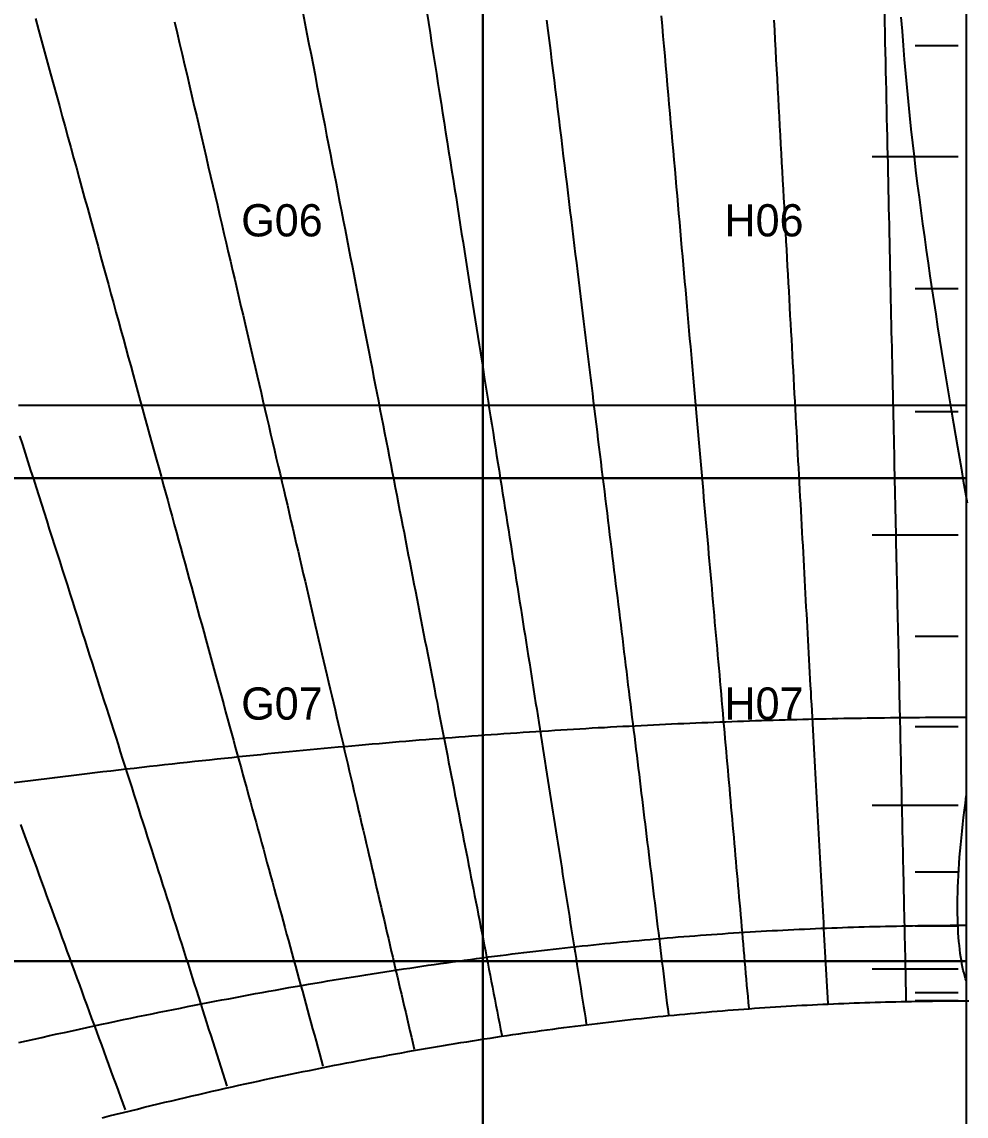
# Model space of a CAD drawing. Header units: millimetres. Extents: x -7250 to 7250, y -7250 to 7250.
# Drawn here: x -1759 to 0, y 612 to 2650 of the extents above; entities that cross this region are included whole.
import ezdxf

# ---------------------------------------------------------------- set-up
doc = ezdxf.new("R2010")
doc.units = ezdxf.units.MM
for name, color, linetype in [('CUT', 1, 'Continuous'), ('DECL', 30, 'Continuous'), ('HOUR', 7, 'Continuous'), ('HOUR15', 9, 'Continuous'), ('HOUR30', 8, 'Continuous'), ('ID', 3, 'Continuous'), ('NOON', 6, 'Continuous'), ('TICKS', 2, 'Continuous')]:
    doc.layers.add(name, color=color, linetype=linetype)

msp = doc.modelspace()

# ---------------------------------------------------------------- linework, layer by layer
at = {"layer": 'CUT'}
for points in [[(-1800, 2700), (-900, 2700), (-900, 1800), (-1800, 1800), (-1800, 2700)], [(-900, 2700), (0, 2700), (0, 1800), (-900, 1800), (-900, 2700)], [(-1800, 1800), (-900, 1800), (-900, 900), (-1800, 900), (-1800, 1800)], [(-900, 1800), (0, 1800), (0, 900), (-900, 900), (-900, 1800)], [(-1800, 900), (-900, 900), (-900, 0), (-1800, 0), (-1800, 900)], [(-900, 900), (0, 900), (0, 570), (-20, 570), (-20, 0), (-900, 0), (-900, 900)]]:
    msp.add_lwpolyline(points, close=True, dxfattribs=at)
for radius in [7250, 6350]:
    msp.add_circle((0, 0), radius, dxfattribs=at)
at = {"layer": 'DECL'}
for points in [[(-1764.7, 1935.9), (-1747.7, 1935.9), (-1730.9, 1935.9), (-1714.1, 1935.9), (-1697.5, 1935.9), (-1680.9, 1935.9), (-1664.4, 1935.9), (-1648, 1935.9), (-1631.7, 1935.9), (-1615.4, 1935.9), (-1599.3, 1935.9), (-1583.2, 1935.9), (-1567.2, 1935.9), (-1551.3, 1935.9), (-1535.5, 1935.9), (-1519.7, 1935.9), (-1504, 1935.9), (-1488.4, 1935.9), (-1472.9, 1935.9), (-1457.4, 1935.9), (-1442, 1935.9), (-1426.7, 1935.9), (-1411.4, 1935.9), (-1396.2, 1935.9), (-1381.1, 1935.9), (-1366.1, 1935.9), (-1351.1, 1935.9), (-1336.1, 1935.9), (-1321.3, 1935.9), (-1306.5, 1935.9), (-1291.7, 1935.9), (-1277, 1935.9), (-1262.4, 1935.9), (-1247.8, 1935.9), (-1233.3, 1935.9), (-1218.9, 1935.9), (-1204.5, 1935.9), (-1190.1, 1935.9), (-1175.9, 1935.9), (-1161.6, 1935.9), (-1147.4, 1935.9), (-1133.3, 1935.9), (-1119.2, 1935.9), (-1105.2, 1935.9), (-1091.2, 1935.9), (-1077.3, 1935.9), (-1063.4, 1935.9), (-1049.5, 1935.9), (-1035.7, 1935.9), (-1022, 1935.9), (-1008.3, 1935.9), (-994.6, 1935.9), (-981, 1935.9), (-967.4, 1935.9), (-953.9, 1935.9), (-940.4, 1935.9), (-926.9, 1935.9), (-913.5, 1935.9), (-900.1, 1935.9), (-886.7, 1935.9), (-873.4, 1935.9), (-860.2, 1935.9), (-846.9, 1935.9), (-833.7, 1935.9), (-820.6, 1935.9), (-807.4, 1935.9), (-794.3, 1935.9), (-781.3, 1935.9), (-768.2, 1935.9), (-755.2, 1935.9), (-742.3, 1935.9), (-729.3, 1935.9), (-716.4, 1935.9), (-703.5, 1935.9), (-690.7, 1935.9), (-677.9, 1935.9), (-665.1, 1935.9), (-652.3, 1935.9), (-639.6, 1935.9), (-626.8, 1935.9), (-614.1, 1935.9), (-601.5, 1935.9), (-588.8, 1935.9), (-576.2, 1935.9), (-563.6, 1935.9), (-551, 1935.9), (-538.5, 1935.9), (-525.9, 1935.9), (-513.4, 1935.9), (-500.9, 1935.9), (-488.5, 1935.9), (-476, 1935.9), (-463.6, 1935.9), (-451.2, 1935.9), (-438.8, 1935.9), (-426.4, 1935.9), (-414, 1935.9), (-401.7, 1935.9), (-389.3, 1935.9), (-377, 1935.9), (-364.7, 1935.9), (-352.4, 1935.9), (-340.1, 1935.9), (-327.9, 1935.9), (-315.6, 1935.9), (-303.4, 1935.9), (-291.2, 1935.9), (-279, 1935.9), (-266.7, 1935.9), (-254.6, 1935.9), (-242.4, 1935.9), (-230.2, 1935.9), (-218, 1935.9), (-205.9, 1935.9), (-193.7, 1935.9), (-181.6, 1935.9), (-169.4, 1935.9), (-157.3, 1935.9), (-145.2, 1935.9), (-133.1, 1935.9), (-121, 1935.9), (-108.8, 1935.9), (-96.7, 1935.9), (-84.6, 1935.9), (-72.5, 1935.9), (-60.4, 1935.9), (-48.4, 1935.9), (-36.3, 1935.9), (-24.2, 1935.9), (-12.1, 1935.9), (0, 1935.9)], [(-1773.6, 1232.9), (-1758.1, 1234.9), (-1742.7, 1236.8), (-1727.4, 1238.7), (-1712.2, 1240.6), (-1697, 1242.5), (-1682, 1244.3), (-1667, 1246.1), (-1652.1, 1247.9), (-1637.2, 1249.7), (-1622.4, 1251.5), (-1607.7, 1253.2), (-1593.1, 1254.9), (-1578.5, 1256.6), (-1564, 1258.3), (-1549.6, 1259.9), (-1535.3, 1261.6), (-1521, 1263.2), (-1506.7, 1264.8), (-1492.6, 1266.4), (-1478.5, 1268), (-1464.4, 1269.5), (-1450.4, 1271), (-1436.5, 1272.5), (-1422.7, 1274), (-1408.9, 1275.5), (-1395.1, 1277), (-1381.4, 1278.4), (-1367.8, 1279.8), (-1354.2, 1281.2), (-1340.7, 1282.6), (-1327.2, 1284), (-1313.8, 1285.3), (-1300.5, 1286.7), (-1287.2, 1288), (-1273.9, 1289.3), (-1260.7, 1290.6), (-1247.5, 1291.9), (-1234.4, 1293.1), (-1221.4, 1294.4), (-1208.3, 1295.6), (-1195.4, 1296.8), (-1182.5, 1298), (-1169.6, 1299.2), (-1156.8, 1300.3), (-1144, 1301.5), (-1131.2, 1302.6), (-1118.5, 1303.7), (-1105.9, 1304.8), (-1093.3, 1305.9), (-1080.7, 1307), (-1068.1, 1308.1), (-1055.6, 1309.1), (-1043.2, 1310.2), (-1030.8, 1311.2), (-1018.4, 1312.2), (-1006.1, 1313.2), (-993.7, 1314.2), (-981.5, 1315.1), (-969.2, 1316.1), (-957, 1317), (-944.9, 1317.9), (-932.8, 1318.8), (-920.7, 1319.7), (-908.6, 1320.6), (-896.6, 1321.5), (-884.6, 1322.4), (-872.6, 1323.2), (-860.7, 1324), (-848.8, 1324.9), (-836.9, 1325.7), (-825, 1326.5), (-813.2, 1327.3), (-801.4, 1328), (-789.7, 1328.8), (-778, 1329.5), (-766.2, 1330.3), (-754.6, 1331), (-742.9, 1331.7), (-731.3, 1332.4), (-719.7, 1333.1), (-708.1, 1333.8), (-696.6, 1334.5), (-685, 1335.1), (-673.5, 1335.7), (-662, 1336.4), (-650.6, 1337), (-639.1, 1337.6), (-627.7, 1338.2), (-616.3, 1338.8), (-605, 1339.4), (-593.6, 1339.9), (-582.3, 1340.5), (-571, 1341), (-559.7, 1341.5), (-548.4, 1342.1), (-537.1, 1342.6), (-525.9, 1343.1), (-514.7, 1343.5), (-503.5, 1344), (-492.3, 1344.5), (-481.1, 1344.9), (-469.9, 1345.4), (-458.8, 1345.8), (-447.7, 1346.2), (-436.6, 1346.6), (-425.5, 1347), (-414.4, 1347.4), (-403.3, 1347.8), (-392.3, 1348.2), (-381.2, 1348.5), (-370.2, 1348.9), (-359.2, 1349.2), (-348.2, 1349.5), (-337.2, 1349.9), (-326.2, 1350.2), (-315.2, 1350.5), (-304.3, 1350.8), (-293.3, 1351), (-282.4, 1351.3), (-271.4, 1351.5), (-260.5, 1351.8), (-249.6, 1352), (-238.7, 1352.2), (-227.8, 1352.5), (-216.9, 1352.7), (-206, 1352.9), (-195.1, 1353), (-184.2, 1353.2), (-173.4, 1353.4), (-162.5, 1353.5), (-151.7, 1353.7), (-140.8, 1353.8), (-129.9, 1353.9), (-119.1, 1354.1), (-108.3, 1354.2), (-97.4, 1354.3), (-86.6, 1354.3), (-75.8, 1354.4), (-64.9, 1354.5), (-54.1, 1354.5), (-43.3, 1354.6), (-32.5, 1354.6), (-21.6, 1354.6), (-10.8, 1354.6), (0, 1354.7)], [(-1764.2, 748.6), (-1749.8, 751.8), (-1735.5, 755.1), (-1721.3, 758.3), (-1707.1, 761.5), (-1693.1, 764.6), (-1679, 767.7), (-1665.1, 770.8), (-1651.2, 773.8), (-1637.4, 776.8), (-1623.6, 779.8), (-1609.9, 782.7), (-1596.3, 785.6), (-1582.7, 788.5), (-1569.2, 791.4), (-1555.8, 794.2), (-1542.4, 797), (-1529.1, 799.7), (-1515.8, 802.4), (-1502.6, 805.1), (-1489.4, 807.8), (-1476.3, 810.4), (-1463.3, 813), (-1450.3, 815.6), (-1437.3, 818.1), (-1424.5, 820.7), (-1411.6, 823.1), (-1398.9, 825.6), (-1386.1, 828), (-1373.4, 830.4), (-1360.8, 832.8), (-1348.2, 835.2), (-1335.7, 837.5), (-1323.2, 839.8), (-1310.8, 842.1), (-1298.4, 844.3), (-1286, 846.5), (-1273.7, 848.7), (-1261.5, 850.9), (-1249.3, 853), (-1237.1, 855.2), (-1225, 857.2), (-1212.9, 859.3), (-1200.8, 861.4), (-1188.8, 863.4), (-1176.9, 865.4), (-1165, 867.3), (-1153.1, 869.3), (-1141.2, 871.2), (-1129.4, 873.1), (-1117.7, 875), (-1105.9, 876.9), (-1094.2, 878.7), (-1082.6, 880.5), (-1071, 882.3), (-1059.4, 884.1), (-1047.8, 885.8), (-1036.3, 887.5), (-1024.8, 889.2), (-1013.4, 890.9), (-1002, 892.6), (-990.6, 894.2), (-979.2, 895.8), (-967.9, 897.4), (-956.6, 899), (-945.4, 900.5), (-934.1, 902.1), (-922.9, 903.6), (-911.8, 905.1), (-900.6, 906.5), (-889.5, 908), (-878.4, 909.4), (-867.4, 910.8), (-856.3, 912.2), (-845.3, 913.6), (-834.4, 914.9), (-823.4, 916.3), (-812.5, 917.6), (-801.6, 918.9), (-790.7, 920.1), (-779.8, 921.4), (-769, 922.6), (-758.2, 923.9), (-747.4, 925.1), (-736.7, 926.2), (-725.9, 927.4), (-715.2, 928.5), (-704.5, 929.7), (-693.9, 930.8), (-683.2, 931.9), (-672.6, 932.9), (-662, 934), (-651.4, 935), (-640.8, 936), (-630.3, 937), (-619.7, 938), (-609.2, 939), (-598.7, 939.9), (-588.2, 940.9), (-577.8, 941.8), (-567.3, 942.7), (-556.9, 943.6), (-546.5, 944.4), (-536.1, 945.3), (-525.7, 946.1), (-515.4, 946.9), (-505, 947.7), (-494.7, 948.5), (-484.4, 949.2), (-474.1, 950), (-463.8, 950.7), (-453.5, 951.4), (-443.2, 952.1), (-433, 952.8), (-422.7, 953.5), (-412.5, 954.1), (-402.3, 954.7), (-392.1, 955.3), (-381.9, 955.9), (-371.7, 956.5), (-361.5, 957.1), (-351.4, 957.6), (-341.2, 958.2), (-331.1, 958.7), (-321, 959.2), (-310.8, 959.7), (-300.7, 960.1), (-290.6, 960.6), (-280.5, 961), (-270.4, 961.5), (-260.3, 961.9), (-250.3, 962.3), (-240.2, 962.6), (-230.1, 963), (-220.1, 963.3), (-210, 963.7), (-200, 964), (-190, 964.3), (-179.9, 964.6), (-169.9, 964.8), (-159.9, 965.1), (-149.9, 965.3), (-139.9, 965.5), (-129.9, 965.7), (-119.9, 965.9), (-109.9, 966.1), (-99.9, 966.3), (-89.9, 966.4), (-79.9, 966.6), (-69.9, 966.7), (-59.9, 966.8), (-49.9, 966.8), (-39.9, 966.9), (-29.9, 967), (-20, 967), (-10, 967), (0, 967)], [(-1609.1, 608.6), (-1595.8, 611.9), (-1582.7, 615.2), (-1569.5, 618.5), (-1556.5, 621.7), (-1543.5, 624.9), (-1530.5, 628.1), (-1517.6, 631.2), (-1504.8, 634.3), (-1492, 637.4), (-1479.3, 640.4), (-1466.6, 643.4), (-1454, 646.4), (-1441.4, 649.3), (-1428.9, 652.2), (-1416.4, 655.1), (-1404, 658), (-1391.6, 660.8), (-1379.3, 663.5), (-1367, 666.3), (-1354.7, 669), (-1342.5, 671.7), (-1330.4, 674.3), (-1318.3, 677), (-1306.2, 679.6), (-1294.2, 682.1), (-1282.3, 684.7), (-1270.3, 687.2), (-1258.5, 689.7), (-1246.6, 692.1), (-1234.8, 694.5), (-1223.1, 696.9), (-1211.3, 699.3), (-1199.7, 701.7), (-1188, 704), (-1176.4, 706.3), (-1164.9, 708.5), (-1153.3, 710.8), (-1141.8, 713), (-1130.4, 715.2), (-1119, 717.3), (-1107.6, 719.5), (-1096.2, 721.6), (-1084.9, 723.6), (-1073.6, 725.7), (-1062.4, 727.7), (-1051.2, 729.7), (-1040, 731.7), (-1028.9, 733.7), (-1017.7, 735.6), (-1006.7, 737.5), (-995.6, 739.4), (-984.6, 741.3), (-973.6, 743.1), (-962.6, 744.9), (-951.7, 746.7), (-940.8, 748.5), (-929.9, 750.2), (-919.1, 752), (-908.2, 753.7), (-897.4, 755.3), (-886.7, 757), (-875.9, 758.6), (-865.2, 760.3), (-854.5, 761.8), (-843.9, 763.4), (-833.2, 765), (-822.6, 766.5), (-812, 768), (-801.5, 769.5), (-790.9, 770.9), (-780.4, 772.4), (-769.9, 773.8), (-759.4, 775.2), (-749, 776.6), (-738.5, 777.9), (-728.1, 779.3), (-717.7, 780.6), (-707.4, 781.9), (-697, 783.1), (-686.7, 784.4), (-676.4, 785.6), (-666.1, 786.8), (-655.8, 788), (-645.6, 789.2), (-635.3, 790.4), (-625.1, 791.5), (-614.9, 792.6), (-604.8, 793.7), (-594.6, 794.8), (-584.4, 795.8), (-574.3, 796.9), (-564.2, 797.9), (-554.1, 798.9), (-544, 799.9), (-533.9, 800.9), (-523.9, 801.8), (-513.9, 802.7), (-503.8, 803.6), (-493.8, 804.5), (-483.8, 805.4), (-473.8, 806.2), (-463.9, 807.1), (-453.9, 807.9), (-444, 808.7), (-434, 809.5), (-424.1, 810.2), (-414.2, 811), (-404.3, 811.7), (-394.4, 812.4), (-384.5, 813.1), (-374.7, 813.8), (-364.8, 814.4), (-355, 815), (-345.1, 815.7), (-335.3, 816.3), (-325.5, 816.8), (-315.7, 817.4), (-305.9, 818), (-296.1, 818.5), (-286.3, 819), (-276.5, 819.5), (-266.8, 820), (-257, 820.4), (-247.2, 820.9), (-237.5, 821.3), (-227.7, 821.7), (-218, 822.1), (-208.3, 822.5), (-198.6, 822.8), (-188.8, 823.2), (-179.1, 823.5), (-169.4, 823.8), (-159.7, 824.1), (-150, 824.4), (-140.3, 824.6), (-130.6, 824.8), (-120.9, 825.1), (-111.2, 825.3), (-101.6, 825.4), (-91.9, 825.6), (-82.2, 825.8), (-72.5, 825.9), (-62.9, 826), (-53.2, 826.1), (-43.5, 826.2), (-33.8, 826.3), (-24.2, 826.3), (-14.5, 826.4), (-4.8, 826.4), (4.8, 826.4)]]:
    msp.add_lwpolyline(points, dxfattribs=at)
at = {"layer": 'HOUR'}
for points in [[(-1733.4, 2655.9), (-1727.6, 2635), (-1721.9, 2614.2), (-1716.3, 2593.6), (-1710.7, 2573.2), (-1705.1, 2552.9), (-1699.6, 2532.8), (-1694.1, 2512.9), (-1688.7, 2493.1), (-1683.3, 2473.5), (-1678, 2454), (-1672.7, 2434.6), (-1667.4, 2415.4), (-1662.2, 2396.4), (-1657, 2377.5), (-1651.8, 2358.7), (-1646.7, 2340), (-1641.6, 2321.5), (-1636.6, 2303.1), (-1631.6, 2284.9), (-1626.6, 2266.8), (-1621.7, 2248.7), (-1616.7, 2230.9), (-1611.9, 2213.1), (-1607, 2195.5), (-1602.2, 2177.9), (-1597.4, 2160.5), (-1592.7, 2143.2), (-1588, 2126.1), (-1583.3, 2109), (-1578.6, 2092), (-1574, 2075.2), (-1569.4, 2058.4), (-1564.9, 2041.8), (-1560.3, 2025.2), (-1555.8, 2008.8), (-1551.3, 1992.4), (-1546.9, 1976.2), (-1542.4, 1960), (-1538, 1943.9), (-1533.6, 1928), (-1529.3, 1912.1), (-1524.9, 1896.3), (-1520.6, 1880.6), (-1516.3, 1865), (-1512.1, 1849.5), (-1507.8, 1834), (-1503.6, 1818.7), (-1499.4, 1803.4), (-1495.3, 1788.2), (-1491.1, 1773.1), (-1487, 1758), (-1482.9, 1743.1), (-1478.8, 1728.2), (-1474.7, 1713.4), (-1470.7, 1698.6), (-1466.7, 1684), (-1462.7, 1669.4), (-1458.7, 1654.9), (-1454.7, 1640.4), (-1450.8, 1626), (-1446.8, 1611.7), (-1442.9, 1597.5), (-1439, 1583.3), (-1435.2, 1569.2), (-1431.3, 1555.1), (-1427.5, 1541.1), (-1423.6, 1527.2), (-1419.8, 1513.3), (-1416, 1499.5), (-1412.3, 1485.7), (-1408.5, 1472), (-1404.8, 1458.4), (-1401, 1444.8), (-1397.3, 1431.3), (-1393.6, 1417.8), (-1390, 1404.4), (-1386.3, 1391), (-1382.6, 1377.7), (-1379, 1364.5), (-1375.4, 1351.3), (-1371.8, 1338.1), (-1368.2, 1325), (-1364.6, 1311.9), (-1361, 1298.9), (-1357.4, 1285.9), (-1353.9, 1273), (-1350.4, 1260.1), (-1346.8, 1247.3), (-1343.3, 1234.5), (-1339.8, 1221.7), (-1336.3, 1209), (-1332.9, 1196.3), (-1329.4, 1183.7), (-1325.9, 1171.1), (-1322.5, 1158.6), (-1319.1, 1146.1), (-1315.6, 1133.6), (-1312.2, 1121.2), (-1308.8, 1108.8), (-1305.4, 1096.4), (-1302.1, 1084.1), (-1298.7, 1071.8), (-1295.3, 1059.5), (-1292, 1047.3), (-1288.6, 1035.1), (-1285.3, 1023), (-1282, 1010.9), (-1278.6, 998.8), (-1275.3, 986.7), (-1272, 974.7), (-1268.7, 962.7), (-1265.4, 950.7), (-1262.2, 938.7), (-1258.9, 926.8), (-1255.6, 914.9), (-1252.4, 903.1), (-1249.1, 891.2), (-1245.9, 879.4), (-1242.7, 867.6), (-1239.4, 855.9), (-1236.2, 844.1), (-1233, 832.4), (-1229.8, 820.7), (-1226.6, 809.1), (-1223.4, 797.4), (-1220.2, 785.8), (-1217, 774.2), (-1213.8, 762.6), (-1210.7, 751), (-1207.5, 739.5), (-1204.3, 728), (-1201.2, 716.5), (-1198, 705)], [(-781.2, 2652.7), (-778.9, 2633.7), (-776.6, 2614.9), (-774.3, 2596.2), (-772, 2577.6), (-769.8, 2559.2), (-767.5, 2540.9), (-765.3, 2522.8), (-763.1, 2504.7), (-760.9, 2486.9), (-758.7, 2469.1), (-756.6, 2451.5), (-754.4, 2433.9), (-752.3, 2416.6), (-750.2, 2399.3), (-748.1, 2382.1), (-746, 2365.1), (-743.9, 2348.2), (-741.9, 2331.4), (-739.8, 2314.7), (-737.8, 2298.1), (-735.8, 2281.6), (-733.8, 2265.2), (-731.8, 2249), (-729.8, 2232.8), (-727.8, 2216.7), (-725.9, 2200.8), (-723.9, 2184.9), (-722, 2169.1), (-720.1, 2153.4), (-718.2, 2137.9), (-716.3, 2122.4), (-714.4, 2107), (-712.5, 2091.7), (-710.7, 2076.4), (-708.8, 2061.3), (-707, 2046.2), (-705.1, 2031.3), (-703.3, 2016.4), (-701.5, 2001.6), (-699.7, 1986.9), (-697.9, 1972.2), (-696.1, 1957.6), (-694.3, 1943.2), (-692.6, 1928.7), (-690.8, 1914.4), (-689.1, 1900.1), (-687.3, 1885.9), (-685.6, 1871.8), (-683.9, 1857.8), (-682.2, 1843.8), (-680.5, 1829.9), (-678.8, 1816), (-677.1, 1802.2), (-675.4, 1788.5), (-673.7, 1774.9), (-672.1, 1761.3), (-670.4, 1747.7), (-668.8, 1734.3), (-667.1, 1720.9), (-665.5, 1707.5), (-663.9, 1694.2), (-662.2, 1681), (-660.6, 1667.8), (-659, 1654.7), (-657.4, 1641.6), (-655.8, 1628.6), (-654.2, 1615.7), (-652.7, 1602.7), (-651.1, 1589.9), (-649.5, 1577.1), (-648, 1564.3), (-646.4, 1551.6), (-644.9, 1539), (-643.3, 1526.4), (-641.8, 1513.8), (-640.2, 1501.3), (-638.7, 1488.8), (-637.2, 1476.4), (-635.7, 1464), (-634.2, 1451.7), (-632.7, 1439.4), (-631.2, 1427.1), (-629.7, 1414.9), (-628.2, 1402.7), (-626.7, 1390.6), (-625.2, 1378.5), (-623.7, 1366.5), (-622.3, 1354.4), (-620.8, 1342.5), (-619.3, 1330.5), (-617.9, 1318.6), (-616.4, 1306.8), (-615, 1294.9), (-613.5, 1283.1), (-612.1, 1271.4), (-610.7, 1259.6), (-609.2, 1247.9), (-607.8, 1236.2), (-606.4, 1224.6), (-605, 1213), (-603.5, 1201.4), (-602.1, 1189.9), (-600.7, 1178.4), (-599.3, 1166.9), (-597.9, 1155.4), (-596.5, 1144), (-595.1, 1132.6), (-593.7, 1121.2), (-592.3, 1109.8), (-590.9, 1098.5), (-589.5, 1087.2), (-588.2, 1075.9), (-586.8, 1064.6), (-585.4, 1053.4), (-584, 1042.2), (-582.7, 1031), (-581.3, 1019.8), (-579.9, 1008.7), (-578.6, 997.6), (-577.2, 986.5), (-575.9, 975.4), (-574.5, 964.3), (-573.2, 953.3), (-571.8, 942.2), (-570.5, 931.2), (-569.1, 920.2), (-567.8, 909.3), (-566.4, 898.3), (-565.1, 887.4), (-563.7, 876.4), (-562.4, 865.5), (-561.1, 854.6), (-559.7, 843.7), (-558.4, 832.9), (-557.1, 822), (-555.8, 811.2), (-554.4, 800.3)]]:
    msp.add_lwpolyline(points, dxfattribs=at)
at = {"layer": 'HOUR15'}
for points in [[(-1474.2, 2649.7), (-1469.4, 2629.4), (-1464.8, 2609.4), (-1460.1, 2589.5), (-1455.5, 2569.7), (-1450.9, 2550.1), (-1446.4, 2530.6), (-1441.9, 2511.3), (-1437.4, 2492.2), (-1433, 2473.2), (-1428.6, 2454.3), (-1424.2, 2435.5), (-1419.9, 2416.9), (-1415.6, 2398.5), (-1411.3, 2380.1), (-1407, 2361.9), (-1402.8, 2343.9), (-1398.6, 2325.9), (-1394.5, 2308.1), (-1390.3, 2290.4), (-1386.2, 2272.8), (-1382.2, 2255.3), (-1378.1, 2238), (-1374.1, 2220.7), (-1370.1, 2203.6), (-1366.1, 2186.6), (-1362.2, 2169.7), (-1358.3, 2152.9), (-1354.4, 2136.2), (-1350.5, 2119.6), (-1346.7, 2103.2), (-1342.9, 2086.8), (-1339.1, 2070.5), (-1335.3, 2054.3), (-1331.5, 2038.2), (-1327.8, 2022.2), (-1324.1, 2006.4), (-1320.4, 1990.5), (-1316.7, 1974.8), (-1313.1, 1959.2), (-1309.5, 1943.7), (-1305.9, 1928.2), (-1302.3, 1912.9), (-1298.7, 1897.6), (-1295.2, 1882.4), (-1291.7, 1867.3), (-1288.1, 1852.2), (-1284.7, 1837.3), (-1281.2, 1822.4), (-1277.7, 1807.6), (-1274.3, 1792.9), (-1270.9, 1778.2), (-1267.5, 1763.7), (-1264.1, 1749.2), (-1260.7, 1734.7), (-1257.4, 1720.4), (-1254.1, 1706.1), (-1250.7, 1691.8), (-1247.4, 1677.7), (-1244.1, 1663.6), (-1240.9, 1649.6), (-1237.6, 1635.6), (-1234.4, 1621.7), (-1231.1, 1607.9), (-1227.9, 1594.1), (-1224.7, 1580.4), (-1221.5, 1566.7), (-1218.4, 1553.1), (-1215.2, 1539.6), (-1212.1, 1526.1), (-1208.9, 1512.7), (-1205.8, 1499.3), (-1202.7, 1486), (-1199.6, 1472.7), (-1196.5, 1459.5), (-1193.5, 1446.3), (-1190.4, 1433.2), (-1187.4, 1420.1), (-1184.3, 1407.1), (-1181.3, 1394.2), (-1178.3, 1381.3), (-1175.3, 1368.4), (-1172.3, 1355.6), (-1169.3, 1342.8), (-1166.3, 1330.1), (-1163.4, 1317.4), (-1160.4, 1304.7), (-1157.5, 1292.1), (-1154.6, 1279.6), (-1151.7, 1267), (-1148.7, 1254.6), (-1145.8, 1242.1), (-1142.9, 1229.7), (-1140.1, 1217.4), (-1137.2, 1205), (-1134.3, 1192.8), (-1131.5, 1180.5), (-1128.6, 1168.3), (-1125.8, 1156.1), (-1122.9, 1144), (-1120.1, 1131.9), (-1117.3, 1119.8), (-1114.5, 1107.7), (-1111.7, 1095.7), (-1108.9, 1083.8), (-1106.1, 1071.8), (-1103.3, 1059.9), (-1100.6, 1048), (-1097.8, 1036.1), (-1095, 1024.3), (-1092.3, 1012.5), (-1089.5, 1000.7), (-1086.8, 989), (-1084.1, 977.3), (-1081.3, 965.6), (-1078.6, 953.9), (-1075.9, 942.3), (-1073.2, 930.7), (-1070.5, 919.1), (-1067.8, 907.5), (-1065.1, 896), (-1062.4, 884.4), (-1059.7, 872.9), (-1057, 861.5), (-1054.4, 850), (-1051.7, 838.6), (-1049, 827.1), (-1046.4, 815.7), (-1043.7, 804.4), (-1041.1, 793), (-1038.4, 781.7), (-1035.8, 770.3), (-1033.2, 759), (-1030.5, 747.7), (-1027.9, 736.5)], [(-1004.6, 2667.7), (-1001.5, 2648.3), (-998.4, 2629), (-995.4, 2609.9), (-992.4, 2590.9), (-989.5, 2572), (-986.5, 2553.3), (-983.6, 2534.8), (-980.7, 2516.4), (-977.8, 2498.1), (-974.9, 2479.9), (-972.1, 2461.9), (-969.3, 2444), (-966.5, 2426.2), (-963.7, 2408.6), (-960.9, 2391.1), (-958.2, 2373.7), (-955.4, 2356.4), (-952.7, 2339.2), (-950, 2322.2), (-947.4, 2305.2), (-944.7, 2288.4), (-942.1, 2271.7), (-939.5, 2255.1), (-936.9, 2238.6), (-934.3, 2222.2), (-931.7, 2205.9), (-929.2, 2189.7), (-926.6, 2173.6), (-924.1, 2157.6), (-921.6, 2141.7), (-919.1, 2125.9), (-916.6, 2110.2), (-914.2, 2094.6), (-911.7, 2079.1), (-909.3, 2063.7), (-906.9, 2048.3), (-904.4, 2033.1), (-902.1, 2017.9), (-899.7, 2002.8), (-897.3, 1987.8), (-895, 1972.9), (-892.6, 1958.1), (-890.3, 1943.3), (-888, 1928.6), (-885.7, 1914), (-883.4, 1899.5), (-881.1, 1885), (-878.8, 1870.6), (-876.6, 1856.3), (-874.3, 1842.1), (-872.1, 1827.9), (-869.9, 1813.8), (-867.7, 1799.8), (-865.5, 1785.9), (-863.3, 1772), (-861.1, 1758.1), (-858.9, 1744.4), (-856.8, 1730.7), (-854.6, 1717), (-852.5, 1703.5), (-850.3, 1690), (-848.2, 1676.5), (-846.1, 1663.1), (-844, 1649.8), (-841.9, 1636.5), (-839.8, 1623.3), (-837.7, 1610.1), (-835.7, 1597), (-833.6, 1583.9), (-831.6, 1570.9), (-829.5, 1557.9), (-827.5, 1545), (-825.4, 1532.2), (-823.4, 1519.4), (-821.4, 1506.6), (-819.4, 1493.9), (-817.4, 1481.2), (-815.4, 1468.6), (-813.4, 1456), (-811.5, 1443.5), (-809.5, 1431), (-807.5, 1418.6), (-805.6, 1406.2), (-803.6, 1393.8), (-801.7, 1381.5), (-799.7, 1369.3), (-797.8, 1357), (-795.9, 1344.8), (-794, 1332.7), (-792.1, 1320.6), (-790.2, 1308.5), (-788.3, 1296.5), (-786.4, 1284.5), (-784.5, 1272.5), (-782.6, 1260.6), (-780.7, 1248.7), (-778.9, 1236.8), (-777, 1225), (-775.1, 1213.2), (-773.3, 1201.4), (-771.4, 1189.7), (-769.6, 1178), (-767.7, 1166.3), (-765.9, 1154.6), (-764.1, 1143), (-762.2, 1131.4), (-760.4, 1119.9), (-758.6, 1108.4), (-756.8, 1096.9), (-755, 1085.4), (-753.2, 1073.9), (-751.4, 1062.5), (-749.6, 1051.1), (-747.8, 1039.7), (-746, 1028.4), (-744.2, 1017.1), (-742.4, 1005.7), (-740.6, 994.5), (-738.9, 983.2), (-737.1, 972), (-735.3, 960.7), (-733.5, 949.5), (-731.8, 938.4), (-730, 927.2), (-728.3, 916.1), (-726.5, 904.9), (-724.8, 893.8), (-723, 882.8), (-721.3, 871.7), (-719.5, 860.6), (-717.8, 849.6), (-716, 838.6), (-714.3, 827.6), (-712.6, 816.6), (-710.8, 805.6), (-709.1, 794.6), (-707.4, 783.7)], [(-567.9, 2660.5), (-566.2, 2641.7), (-564.6, 2623), (-562.9, 2604.5), (-561.3, 2586.1), (-559.7, 2567.8), (-558.1, 2549.7), (-556.5, 2531.7), (-555, 2513.9), (-553.4, 2496.2), (-551.8, 2478.6), (-550.3, 2461.1), (-548.8, 2443.8), (-547.2, 2426.5), (-545.7, 2409.4), (-544.2, 2392.4), (-542.7, 2375.5), (-541.3, 2358.8), (-539.8, 2342.1), (-538.3, 2325.6), (-536.9, 2309.1), (-535.4, 2292.8), (-534, 2276.6), (-532.6, 2260.5), (-531.2, 2244.4), (-529.8, 2228.5), (-528.4, 2212.7), (-527, 2197), (-525.6, 2181.3), (-524.2, 2165.8), (-522.9, 2150.3), (-521.5, 2135), (-520.2, 2119.7), (-518.8, 2104.6), (-517.5, 2089.5), (-516.2, 2074.5), (-514.9, 2059.5), (-513.6, 2044.7), (-512.3, 2029.9), (-511, 2015.3), (-509.7, 2000.7), (-508.4, 1986.2), (-507.1, 1971.7), (-505.8, 1957.3), (-504.6, 1943.1), (-503.3, 1928.8), (-502.1, 1914.7), (-500.8, 1900.6), (-499.6, 1886.6), (-498.4, 1872.7), (-497.2, 1858.8), (-495.9, 1845), (-494.7, 1831.3), (-493.5, 1817.6), (-492.3, 1804), (-491.1, 1790.5), (-489.9, 1777), (-488.8, 1763.6), (-487.6, 1750.2), (-486.4, 1736.9), (-485.2, 1723.7), (-484.1, 1710.5), (-482.9, 1697.4), (-481.8, 1684.3), (-480.6, 1671.3), (-479.5, 1658.3), (-478.3, 1645.4), (-477.2, 1632.6), (-476.1, 1619.8), (-474.9, 1607), (-473.8, 1594.3), (-472.7, 1581.7), (-471.6, 1569.1), (-470.5, 1556.5), (-469.4, 1544), (-468.3, 1531.6), (-467.2, 1519.1), (-466.1, 1506.8), (-465, 1494.4), (-463.9, 1482.2), (-462.8, 1469.9), (-461.8, 1457.7), (-460.7, 1445.6), (-459.6, 1433.5), (-458.6, 1421.4), (-457.5, 1409.3), (-456.4, 1397.3), (-455.4, 1385.4), (-454.3, 1373.5), (-453.3, 1361.6), (-452.2, 1349.7), (-451.2, 1337.9), (-450.2, 1326.1), (-449.1, 1314.4), (-448.1, 1302.7), (-447.1, 1291), (-446, 1279.4), (-445, 1267.8), (-444, 1256.2), (-443, 1244.6), (-441.9, 1233.1), (-440.9, 1221.6), (-439.9, 1210.2), (-438.9, 1198.7), (-437.9, 1187.3), (-436.9, 1175.9), (-435.9, 1164.6), (-434.9, 1153.3), (-433.9, 1142), (-432.9, 1130.7), (-431.9, 1119.5), (-430.9, 1108.2), (-429.9, 1097), (-429, 1085.9), (-428, 1074.7), (-427, 1063.6), (-426, 1052.5), (-425, 1041.4), (-424.1, 1030.3), (-423.1, 1019.3), (-422.1, 1008.3), (-421.1, 997.3), (-420.2, 986.3), (-419.2, 975.3), (-418.2, 964.3), (-417.3, 953.4), (-416.3, 942.5), (-415.3, 931.6), (-414.4, 920.7), (-413.4, 909.9), (-412.5, 899), (-411.5, 888.2), (-410.6, 877.4), (-409.6, 866.6), (-408.7, 855.8), (-407.7, 845), (-406.8, 834.2), (-405.8, 823.5), (-404.9, 812.7)], [(-152.3, 2667.4), (-151.9, 2648.8), (-151.5, 2630.3), (-151.1, 2612), (-150.7, 2593.8), (-150.3, 2575.7), (-149.9, 2557.8), (-149.5, 2540), (-149.1, 2522.3), (-148.7, 2504.8), (-148.3, 2487.4), (-148, 2470.1), (-147.6, 2452.9), (-147.2, 2435.9), (-146.8, 2418.9), (-146.5, 2402.1), (-146.1, 2385.4), (-145.7, 2368.8), (-145.4, 2352.3), (-145, 2335.9), (-144.7, 2319.6), (-144.3, 2303.5), (-144, 2287.4), (-143.6, 2271.4), (-143.3, 2255.6), (-142.9, 2239.8), (-142.6, 2224.1), (-142.2, 2208.6), (-141.9, 2193.1), (-141.6, 2177.7), (-141.2, 2162.4), (-140.9, 2147.2), (-140.6, 2132.1), (-140.2, 2117), (-139.9, 2102.1), (-139.6, 2087.2), (-139.3, 2072.4), (-138.9, 2057.7), (-138.6, 2043.1), (-138.3, 2028.6), (-138, 2014.1), (-137.7, 1999.7), (-137.4, 1985.4), (-137, 1971.2), (-136.7, 1957), (-136.4, 1943), (-136.1, 1928.9), (-135.8, 1915), (-135.5, 1901.1), (-135.2, 1887.3), (-134.9, 1873.6), (-134.6, 1859.9), (-134.3, 1846.3), (-134, 1832.8), (-133.7, 1819.3), (-133.4, 1805.9), (-133.1, 1792.5), (-132.8, 1779.2), (-132.6, 1766), (-132.3, 1752.8), (-132, 1739.7), (-131.7, 1726.6), (-131.4, 1713.6), (-131.1, 1700.6), (-130.8, 1687.7), (-130.6, 1674.9), (-130.3, 1662.1), (-130, 1649.4), (-129.7, 1636.7), (-129.5, 1624), (-129.2, 1611.5), (-128.9, 1598.9), (-128.6, 1586.4), (-128.4, 1574), (-128.1, 1561.6), (-127.8, 1549.2), (-127.5, 1536.9), (-127.3, 1524.7), (-127, 1512.4), (-126.7, 1500.3), (-126.5, 1488.1), (-126.2, 1476), (-125.9, 1464), (-125.7, 1452), (-125.4, 1440), (-125.2, 1428), (-124.9, 1416.2), (-124.6, 1404.3), (-124.4, 1392.5), (-124.1, 1380.7), (-123.9, 1368.9), (-123.6, 1357.2), (-123.4, 1345.5), (-123.1, 1333.9), (-122.8, 1322.3), (-122.6, 1310.7), (-122.3, 1299.2), (-122.1, 1287.6), (-121.8, 1276.2), (-121.6, 1264.7), (-121.3, 1253.3), (-121.1, 1241.9), (-120.8, 1230.5), (-120.6, 1219.2), (-120.3, 1207.9), (-120.1, 1196.6), (-119.9, 1185.3), (-119.6, 1174.1), (-119.4, 1162.9), (-119.1, 1151.7), (-118.9, 1140.5), (-118.6, 1129.4), (-118.4, 1118.3), (-118.1, 1107.2), (-117.9, 1096.2), (-117.7, 1085.1), (-117.4, 1074.1), (-117.2, 1063.1), (-116.9, 1052.1), (-116.7, 1041.2), (-116.5, 1030.2), (-116.2, 1019.3), (-116, 1008.4), (-115.7, 997.5), (-115.5, 986.7), (-115.3, 975.8), (-115, 965), (-114.8, 954.2), (-114.6, 943.4), (-114.3, 932.6), (-114.1, 921.8), (-113.8, 911.1), (-113.6, 900.3), (-113.4, 889.6), (-113.1, 878.9), (-112.9, 868.2), (-112.7, 857.5), (-112.4, 846.8), (-112.2, 836.2), (-112, 825.5)], [(-1762.7, 1878.4), (-1757.5, 1862.2), (-1752.4, 1846.1), (-1747.2, 1830.1), (-1742.2, 1814.1), (-1737.1, 1798.3), (-1732.1, 1782.5), (-1727.1, 1766.8), (-1722.1, 1751.2), (-1717.2, 1735.7), (-1712.3, 1720.3), (-1707.4, 1704.9), (-1702.5, 1689.7), (-1697.7, 1674.5), (-1692.9, 1659.4), (-1688.1, 1644.3), (-1683.3, 1629.4), (-1678.5, 1614.5), (-1673.8, 1599.7), (-1669.1, 1584.9), (-1664.5, 1570.3), (-1659.8, 1555.7), (-1655.2, 1541.1), (-1650.6, 1526.7), (-1646, 1512.3), (-1641.4, 1497.9), (-1636.9, 1483.7), (-1632.3, 1469.4), (-1627.8, 1455.3), (-1623.3, 1441.2), (-1618.9, 1427.2), (-1614.4, 1413.2), (-1610, 1399.3), (-1605.6, 1385.5), (-1601.2, 1371.7), (-1596.8, 1358), (-1592.4, 1344.3), (-1588.1, 1330.7), (-1583.8, 1317.1), (-1579.5, 1303.6), (-1575.2, 1290.1), (-1570.9, 1276.7), (-1566.7, 1263.3), (-1562.4, 1250), (-1558.2, 1236.8), (-1554, 1223.5), (-1549.8, 1210.4), (-1545.6, 1197.3), (-1541.4, 1184.2), (-1537.3, 1171.1), (-1533.1, 1158.2), (-1529, 1145.2), (-1524.9, 1132.3), (-1520.8, 1119.5), (-1516.7, 1106.6), (-1512.6, 1093.9), (-1508.6, 1081.1), (-1504.5, 1068.4), (-1500.5, 1055.8), (-1496.5, 1043.1), (-1492.5, 1030.6), (-1488.5, 1018), (-1484.5, 1005.5), (-1480.5, 993), (-1476.6, 980.6), (-1472.6, 968.2), (-1468.7, 955.8), (-1464.7, 943.5), (-1460.8, 931.2), (-1456.9, 918.9), (-1453, 906.6), (-1449.1, 894.4), (-1445.2, 882.2), (-1441.3, 870.1), (-1437.5, 858), (-1433.6, 845.9), (-1429.8, 833.8), (-1425.9, 821.8), (-1422.1, 809.7), (-1418.3, 797.7), (-1414.5, 785.8), (-1410.7, 773.8), (-1406.9, 761.9), (-1403.1, 750), (-1399.3, 738.2), (-1395.5, 726.3), (-1391.8, 714.5), (-1388, 702.7), (-1384.3, 690.9), (-1380.5, 679.2), (-1376.8, 667.4)]]:
    msp.add_lwpolyline(points, dxfattribs=at)
at = {"layer": 'HOUR30'}
for points in [[(-1235.3, 2667.1), (-1231.4, 2647.2), (-1227.6, 2627.5), (-1223.8, 2608), (-1220, 2588.6), (-1216.3, 2569.4), (-1212.6, 2550.3), (-1208.9, 2531.3), (-1205.2, 2512.5), (-1201.6, 2493.9), (-1198, 2475.3), (-1194.4, 2456.9), (-1190.9, 2438.7), (-1187.3, 2420.6), (-1183.8, 2402.6), (-1180.4, 2384.7), (-1176.9, 2366.9), (-1173.5, 2349.3), (-1170.1, 2331.8), (-1166.7, 2314.4), (-1163.3, 2297.1), (-1160, 2280), (-1156.7, 2263), (-1153.4, 2246), (-1150.1, 2229.2), (-1146.9, 2212.5), (-1143.6, 2195.9), (-1140.4, 2179.4), (-1137.2, 2163), (-1134.1, 2146.7), (-1130.9, 2130.5), (-1127.8, 2114.4), (-1124.7, 2098.4), (-1121.6, 2082.5), (-1118.5, 2066.7), (-1115.4, 2051), (-1112.4, 2035.4), (-1109.4, 2019.8), (-1106.4, 2004.4), (-1103.4, 1989), (-1100.4, 1973.8), (-1097.5, 1958.6), (-1094.5, 1943.5), (-1091.6, 1928.4), (-1088.7, 1913.5), (-1085.8, 1898.6), (-1082.9, 1883.9), (-1080.1, 1869.1), (-1077.2, 1854.5), (-1074.4, 1840), (-1071.6, 1825.5), (-1068.8, 1811.1), (-1066, 1796.7), (-1063.2, 1782.5), (-1060.4, 1768.3), (-1057.7, 1754.1), (-1055, 1740.1), (-1052.2, 1726.1), (-1049.5, 1712.1), (-1046.8, 1698.3), (-1044.1, 1684.5), (-1041.5, 1670.7), (-1038.8, 1657.1), (-1036.2, 1643.4), (-1033.5, 1629.9), (-1030.9, 1616.4), (-1028.3, 1602.9), (-1025.7, 1589.6), (-1023.1, 1576.2), (-1020.5, 1563), (-1017.9, 1549.7), (-1015.4, 1536.6), (-1012.8, 1523.5), (-1010.3, 1510.4), (-1007.8, 1497.4), (-1005.2, 1484.4), (-1002.7, 1471.5), (-1000.2, 1458.7), (-997.7, 1445.9), (-995.2, 1433.1), (-992.8, 1420.4), (-990.3, 1407.7), (-987.9, 1395.1), (-985.4, 1382.5), (-983, 1369.9), (-980.5, 1357.4), (-978.1, 1345), (-975.7, 1332.6), (-973.3, 1320.2), (-970.9, 1307.9), (-968.5, 1295.6), (-966.1, 1283.3), (-963.7, 1271.1), (-961.4, 1258.9), (-959, 1246.8), (-956.7, 1234.7), (-954.3, 1222.6), (-952, 1210.6), (-949.6, 1198.6), (-947.3, 1186.6), (-945, 1174.7), (-942.7, 1162.8), (-940.4, 1150.9), (-938.1, 1139.1), (-935.8, 1127.3), (-933.5, 1115.5), (-931.2, 1103.7), (-928.9, 1092), (-926.6, 1080.3), (-924.4, 1068.7), (-922.1, 1057), (-919.8, 1045.4), (-917.6, 1033.8), (-915.3, 1022.3), (-913.1, 1010.8), (-910.9, 999.3), (-908.6, 987.8), (-906.4, 976.3), (-904.2, 964.9), (-902, 953.5), (-899.7, 942.1), (-897.5, 930.7), (-895.3, 919.4), (-893.1, 908.1), (-890.9, 896.8), (-888.7, 885.5), (-886.5, 874.2), (-884.3, 863), (-882.2, 851.7), (-880, 840.5), (-877.8, 829.3), (-875.6, 818.2), (-873.5, 807), (-871.3, 795.9), (-869.1, 784.7), (-867, 773.6), (-864.8, 762.5)], [(-358.1, 2652.9), (-357.1, 2634.3), (-356.1, 2615.8), (-355.1, 2597.5), (-354.1, 2579.3), (-353.1, 2561.3), (-352.1, 2543.4), (-351.1, 2525.6), (-350.2, 2508), (-349.2, 2490.4), (-348.2, 2473), (-347.3, 2455.8), (-346.4, 2438.6), (-345.4, 2421.6), (-344.5, 2404.6), (-343.6, 2387.8), (-342.7, 2371.1), (-341.7, 2354.5), (-340.8, 2338.1), (-339.9, 2321.7), (-339.1, 2305.4), (-338.2, 2289.3), (-337.3, 2273.2), (-336.4, 2257.3), (-335.5, 2241.4), (-334.7, 2225.7), (-333.8, 2210), (-333, 2194.4), (-332.1, 2178.9), (-331.3, 2163.6), (-330.4, 2148.3), (-329.6, 2133.1), (-328.8, 2118), (-328, 2102.9), (-327.1, 2088), (-326.3, 2073.1), (-325.5, 2058.4), (-324.7, 2043.7), (-323.9, 2029.1), (-323.1, 2014.5), (-322.3, 2000.1), (-321.5, 1985.7), (-320.7, 1971.4), (-320, 1957.1), (-319.2, 1943), (-318.4, 1928.9), (-317.6, 1914.9), (-316.9, 1901), (-316.1, 1887.1), (-315.4, 1873.3), (-314.6, 1859.5), (-313.9, 1845.9), (-313.1, 1832.2), (-312.4, 1818.7), (-311.6, 1805.2), (-310.9, 1791.8), (-310.2, 1778.4), (-309.4, 1765.1), (-308.7, 1751.9), (-308, 1738.7), (-307.3, 1725.6), (-306.6, 1712.5), (-305.8, 1699.5), (-305.1, 1686.6), (-304.4, 1673.7), (-303.7, 1660.8), (-303, 1648), (-302.3, 1635.3), (-301.6, 1622.6), (-300.9, 1609.9), (-300.2, 1597.3), (-299.5, 1584.8), (-298.9, 1572.3), (-298.2, 1559.8), (-297.5, 1547.4), (-296.8, 1535.1), (-296.1, 1522.7), (-295.5, 1510.5), (-294.8, 1498.2), (-294.1, 1486), (-293.5, 1473.9), (-292.8, 1461.8), (-292.1, 1449.7), (-291.5, 1437.7), (-290.8, 1425.7), (-290.2, 1413.8), (-289.5, 1401.9), (-288.9, 1390), (-288.2, 1378.2), (-287.6, 1366.4), (-286.9, 1354.6), (-286.3, 1342.9), (-285.6, 1331.2), (-285, 1319.5), (-284.4, 1307.9), (-283.7, 1296.3), (-283.1, 1284.8), (-282.5, 1273.2), (-281.8, 1261.7), (-281.2, 1250.3), (-280.6, 1238.8), (-280, 1227.4), (-279.3, 1216), (-278.7, 1204.7), (-278.1, 1193.4), (-277.5, 1182.1), (-276.9, 1170.8), (-276.2, 1159.5), (-275.6, 1148.3), (-275, 1137.1), (-274.4, 1125.9), (-273.8, 1114.8), (-273.2, 1103.7), (-272.6, 1092.6), (-272, 1081.5), (-271.4, 1070.4), (-270.7, 1059.4), (-270.1, 1048.4), (-269.5, 1037.4), (-268.9, 1026.4), (-268.3, 1015.5), (-267.7, 1004.5), (-267.1, 993.6), (-266.5, 982.7), (-265.9, 971.8), (-265.4, 961), (-264.8, 950.1), (-264.2, 939.3), (-263.6, 928.5), (-263, 917.7), (-262.4, 906.9), (-261.8, 896.1), (-261.2, 885.3), (-260.6, 874.6), (-260, 863.9), (-259.4, 853.2), (-258.9, 842.4), (-258.3, 831.8), (-257.7, 821.1)], [(-1761, 1154.6), (-1756, 1141.1), (-1751.1, 1127.7), (-1746.2, 1114.3), (-1741.3, 1101), (-1736.4, 1087.8), (-1731.6, 1074.5), (-1726.8, 1061.4), (-1721.9, 1048.2), (-1717.1, 1035.1), (-1712.4, 1022.1), (-1707.6, 1009.1), (-1702.8, 996.1), (-1698.1, 983.2), (-1693.4, 970.3), (-1688.7, 957.4), (-1684, 944.6), (-1679.3, 931.9), (-1674.6, 919.1), (-1669.9, 906.4), (-1665.3, 893.8), (-1660.7, 881.1), (-1656.1, 868.6), (-1651.4, 856), (-1646.9, 843.5), (-1642.3, 831), (-1637.7, 818.5), (-1633.1, 806.1), (-1628.6, 793.7), (-1624.1, 781.3), (-1619.5, 769), (-1615, 756.7), (-1610.5, 744.4), (-1606, 732.2), (-1601.5, 719.9), (-1597.1, 707.7), (-1592.6, 695.6), (-1588.2, 683.4), (-1583.7, 671.3), (-1579.3, 659.2), (-1574.9, 647.2), (-1570.4, 635.1), (-1566, 623.1)]]:
    msp.add_lwpolyline(points, dxfattribs=at)
at = {"layer": 'NOON'}
for points in [[(-121.3, 2658.5), (-119.4, 2632.1), (-117.4, 2605.7), (-115.2, 2579.5), (-112.9, 2553.3), (-110.5, 2527.2), (-108, 2501.3), (-105.4, 2475.4), (-102.7, 2449.7), (-99.9, 2424.1), (-97, 2398.7), (-94, 2373.4), (-90.9, 2348.2), (-87.7, 2323.2), (-84.5, 2298.3), (-81.2, 2273.6), (-77.8, 2249), (-74.4, 2224.6), (-70.9, 2200.4), (-67.4, 2176.3), (-63.9, 2152.5), (-60.3, 2128.7), (-56.7, 2105.2), (-53, 2081.8), (-49.4, 2058.7), (-45.7, 2035.7), (-42, 2012.9), (-38.3, 1990.2), (-34.6, 1967.8), (-30.9, 1945.5), (-27.2, 1923.5), (-23.5, 1901.6), (-19.8, 1879.9), (-16.2, 1858.4), (-12.5, 1837.1), (-8.9, 1816), (-5.3, 1795.1), (-1.8, 1774.4), (1.8, 1753.8)], [(0.6, 862.7), (-1, 867.4), (-2.4, 872.3), (-3.9, 877.6), (-5.2, 883.1), (-6.5, 888.9), (-7.7, 895), (-8.9, 901.3), (-9.9, 907.9), (-10.9, 914.8), (-11.8, 921.9), (-12.6, 929.4), (-13.4, 937), (-14, 944.9), (-14.6, 953.1), (-15, 961.6), (-15.4, 970.3), (-15.7, 979.2), (-15.9, 988.4), (-15.9, 997.9), (-15.9, 1007.6), (-15.8, 1017.5), (-15.6, 1027.7), (-15.3, 1038.1), (-14.8, 1048.8), (-14.3, 1059.6), (-13.7, 1070.8), (-12.9, 1082.1), (-12.1, 1093.7), (-11.1, 1105.6), (-10.1, 1117.6), (-8.9, 1129.9), (-7.6, 1142.4), (-6.2, 1155.1), (-4.7, 1168.1), (-3.1, 1181.2), (-1.4, 1194.6), (0.4, 1208.2)]]:
    msp.add_lwpolyline(points, dxfattribs=at)
at = {"layer": 'TICKS'}
for points in [[(-15, 2605.2), (-95, 2605.2)], [(-15, 2398.4), (-175, 2398.4)], [(-15, 2152.4), (-95, 2152.4)], [(-15, 1923.5), (-95, 1923.5)], [(-15, 1693.4), (-175, 1693.4)], [(-15, 1505), (-95, 1505)], [(-15, 1336.9), (-95, 1336.9)], [(-15, 1190.1), (-175, 1190.1)], [(-15, 1065.8), (-95, 1065.8)], [(-15, 965.6), (-95, 965.6)], [(-15, 885.4), (-175, 885.4)], [(-15, 841.4), (-95, 841.4)], [(-15, 826.3), (-95, 826.3)]]:
    msp.add_lwpolyline(points, dxfattribs=at)

# ---------------------------------------------------------------- texts
at = {"layer": 'ID'}
for s, p in [('G06', (-1350, 2250)), ('H06', (-450, 2250)), ('G07', (-1350, 1350)), ('H07', (-450, 1350))]:
    msp.add_text(s, height=60, dxfattribs=at).set_placement(p)

doc.saveas('drawing.dxf')
